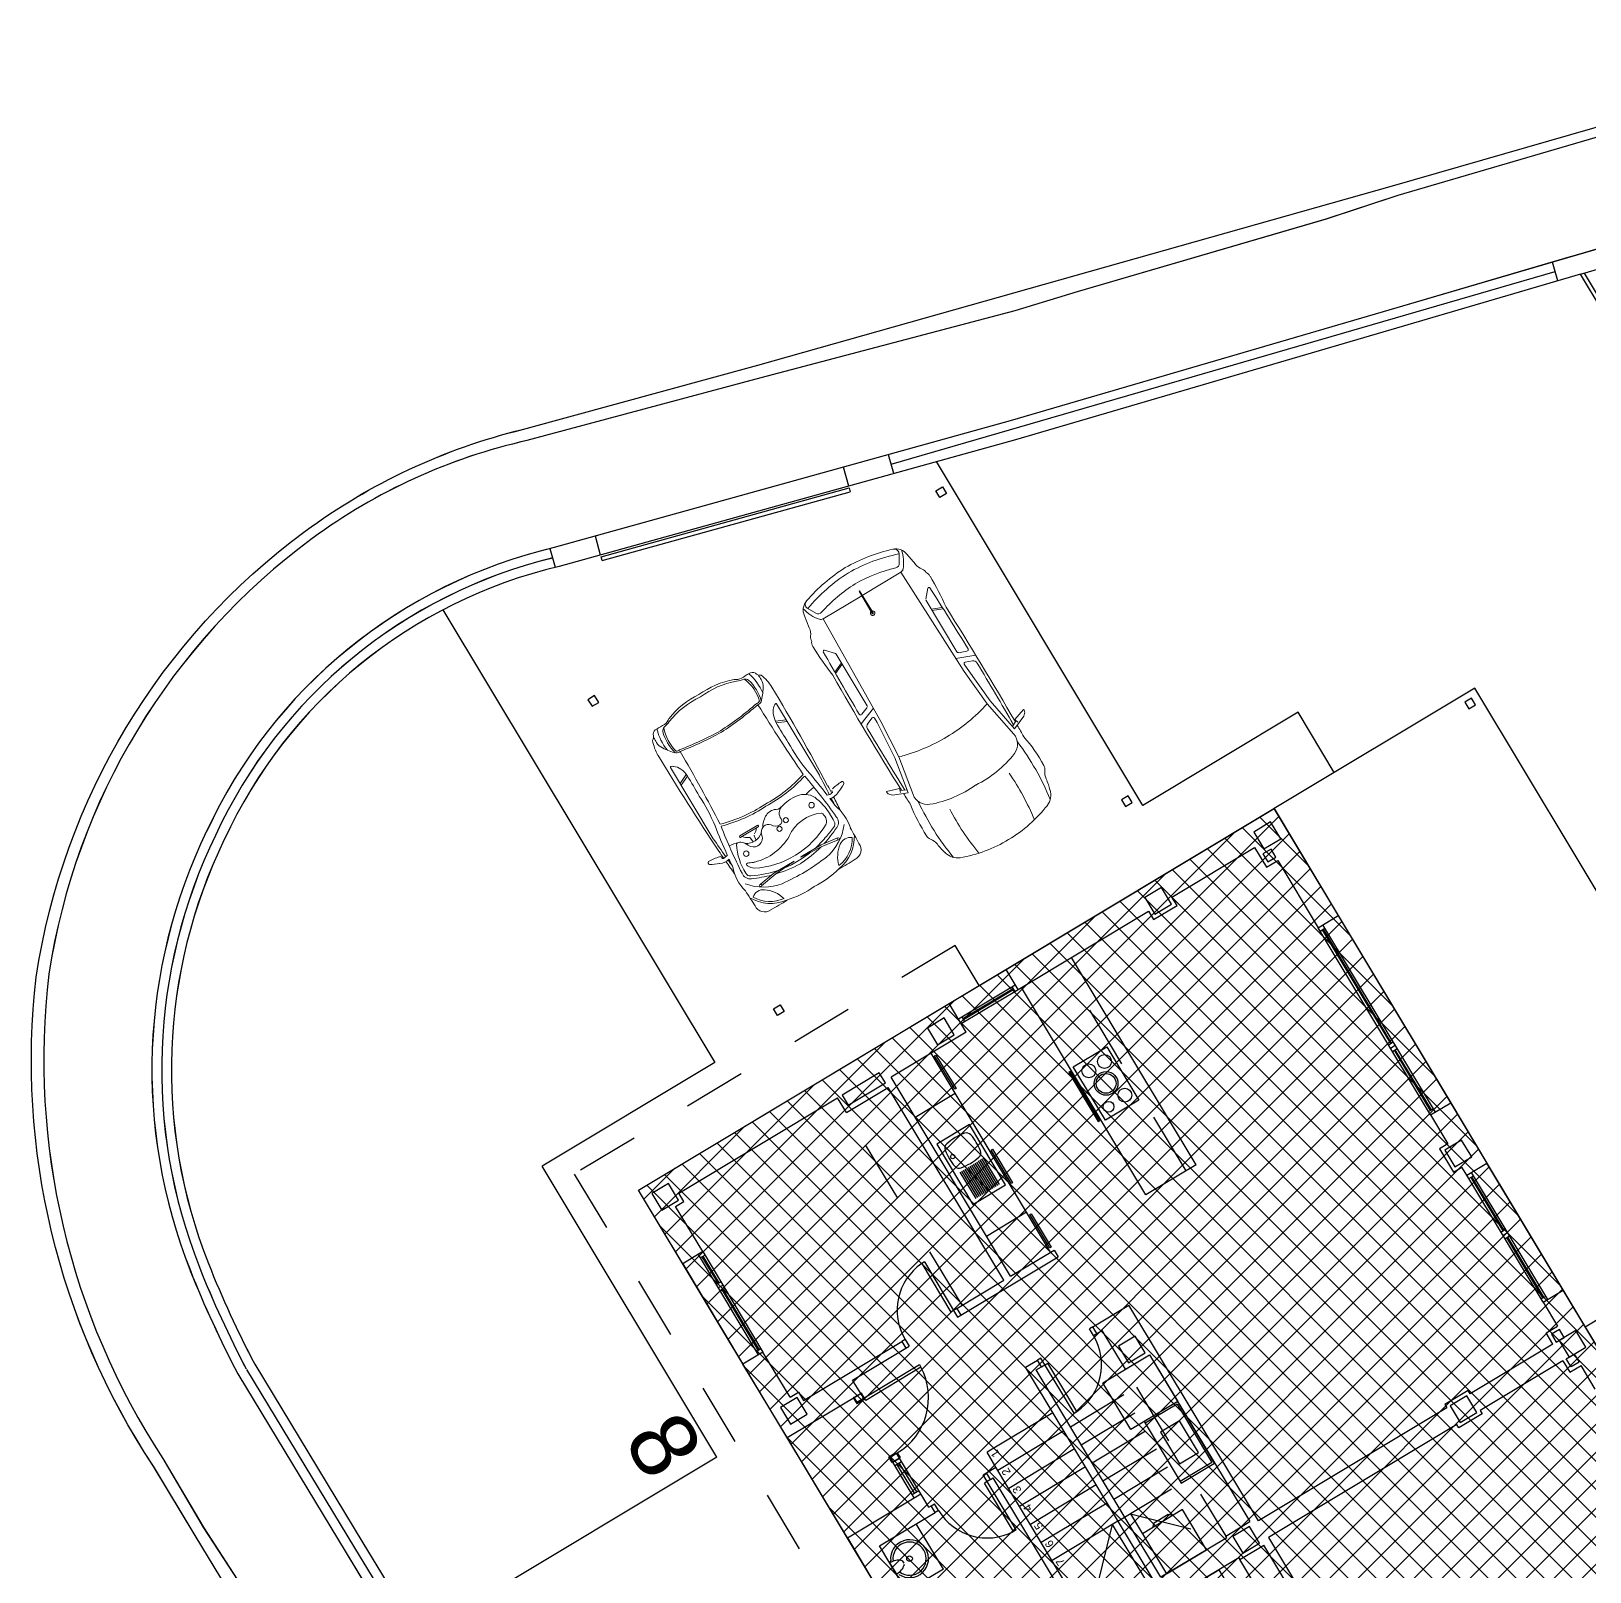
# Model space of a CAD drawing. Header units: millimetres. Extents: x 441061 to 442903, y 4515148 to 4515613.
# Drawn here: x 442592.586 to 442595.083, y 4515550.004 to 4515552.472 of the extents above; entities that cross this region are included whole.
import ezdxf
from ezdxf.enums import TextEntityAlignment as Align

# ---------------------------------------------------------------- set-up
doc = ezdxf.new("R2010")
doc.units = ezdxf.units.MM
doc.linetypes.add('CONTINUA', pattern=[0])
doc.linetypes.add('RAYITAS', pattern=[0.375, 0.25, -0.125])
for name, color, linetype in [('01_mono BAJA', 2, 'Continuous'), ('01_piscinas', 254, 'Continuous'), ('01_proyección', 4, 'RAYITAS'), ('01_ventanas', 2, 'Continuous')]:
    doc.layers.add(name, color=color, linetype=linetype)
doc.layers.add('01_muebles_B', color=254, linetype='Continuous', lineweight=5)
doc.styles.add('Estilo1', font='swissel.ttf')
doc.styles.add('NIEVES2', font='sanss___.ttf')

# ---------------------------------------------------------------- blocks, each defined once
blk = doc.blocks.new('A$C6A825EFA')
at = {"layer": '01_mono BAJA', "color": 254}
for p, q in [((10.5, 12.5, 0), (9.475, 12.5, 0)), ((10.2, 12.5, 0), (10.5, 12.5, 0)), ((10.5, 12.5, 0), (10.5, 11.4, 0)), ((10.5, 12.5, 0), (12, 12.5, 0)), ((12, 12.5, 0), (13.1, 12.5, 0)), ((12, 12.5, 0), (12, 11.4, 0)), ((13.1, 12.2, 0), (13.1, 12.5, 0)), ((14.6, 12.5, 0), (13.1, 12.5, 0)), ((14.6, 12.5, 0), (15.7, 12.5, 0)), ((14.6, 12.2, 0), (14.6, 12.5, 0)), ((15.7, 12.5, 0), (15.7, 7.855, 0)), ((9.475, 12.2, 0), (10.2, 12.2, 0)), ((9.525, 11.65, 0), (9.525, 12.2, 0)), ((9.957, 12.2, 0), (9.768, 12.2, 0)), ((9.959, 12.198, 0), (9.958, 12.183, 0)), ((10.2, 12.2, 0), (10.2, 11.366, 0)), ((12.425, 12.2, 0), (13.1, 12.2, 0)), ((12.425, 12.2), (12.425, 12.075)), ((14.6, 12.27, 0), (13.1, 12.27, 0)), ((14.6, 12.2, 0), (13.1, 12.2, 0)), ((13.15, 12.27, 0), (13.15, 12.2, 0)), ((14.05, 12.242, 0), (13.15, 12.242, 0)), ((14.05, 12.228, 0), (13.15, 12.228, 0)), ((14.05, 12.27, 0), (14.05, 12.2, 0)), ((14.1, 12.27, 0), (14.1, 12.2, 0)), ((14.15, 12.27, 0), (14.15, 12.2, 0)), ((14.55, 12.242, 0), (14.15, 12.242, 0)), ((14.55, 12.228, 0), (14.15, 12.228, 0)), ((14.55, 12.27, 0), (14.55, 12.2, 0)), ((14.6, 12.2, 0), (15.275, 12.2, 0)), ((15.275, 12.2), (15.275, 12.075)), ((15.325, 12.2, 0), (15.325, 12.125, 0)), ((9.847, 12.043, 0), (9.878, 12.043, 0)), ((12.3, 12.075, 0), (12.3, 10.606, 0)), ((12.425, 12.075), (12.3, 12.075)), ((15.275, 12.075), (15.4, 12.075)), ((15.325, 12.125, 0), (15.4, 12.125, 0)), ((15.4, 12.075, 0), (15.4, 9.705, 0)), ((9.525, 11.65, 0), (10.2, 11.65, 0)), ((10.3, 11.4, 0), (10.5, 11.4, 0)), ((10.3, 11.4, 0), (10.3, 11.366, 0)), ((10.5, 11.5, 0), (11.035, 11.5, 0)), ((10.5, 11.4, 0), (11.035, 11.4, 0)), ((10.55, 11.5, 0), (10.55, 11.4, 0)), ((10.55, 11.467, 0), (10.985, 11.467, 0)), ((10.55, 11.433, 0), (10.985, 11.433, 0)), ((10.985, 11.5, 0), (10.985, 11.4, 0)), ((11.035, 11.5, 0), (11.035, 11.4, 0)), ((11.105, 11.43, 0), (11.105, 11.4, 0)), ((11.12, 11.5, 0), (11.12, 11.44, 0)), ((11.915, 11.5, 0), (11.915, 11.44, 0)), ((11.93, 11.43, 0), (11.93, 11.4, 0)), ((11.99, 11.4, 0), (11.93, 11.4, 0)), ((12, 11.4, 0), (12.2, 11.4, 0)), ((12.2, 11.4, 0), (12.2, 10.606, 0)), ((10.2, 11.366, 0), (10.3, 11.366, 0)), ((10.2, 11.316, 0), (10.2, 11.366, 0)), ((10.2, 11.316, 0), (10.3, 11.316, 0)), ((10.3, 11.366, 0), (10.3, 11.316, 0)), ((9.476, 10.591, 0), (9.476, 10.632, 0)), ((9.476, 10.632, 0), (10.2, 10.632, 0)), ((9.476, 10.591, 0), (10.3, 10.591, 0)), ((10.2, 10.541, 0), (10.2, 10.632, 0)), ((10.3, 10.591, 0), (10.3, 10.541, 0)), ((12.3, 10.606, 0), (12.2, 10.606, 0)), ((12.2, 10.606, 0), (12.2, 10.556, 0)), ((12.3, 10.556, 0), (12.3, 10.606, 0)), ((8, 10.4, 0), (10.3, 10.4, 0)), ((8.9, 9.5, 0), (8, 10.4, 0)), ((8.025, 10.5, 0), (10.2, 10.5, 0)), ((8.9, 9.415, 0), (8.9, 10.4, 0)), ((9.17, 9.415, 0), (9.17, 10.4, 0)), ((9.44, 9.415, 0), (9.44, 10.4, 0)), ((9.71, 9.415, 0), (9.71, 10.4, 0)), ((9.98, 9.415, 0), (9.98, 10.4, 0)), ((10.2, 10.541, 0), (10.2, 10.5, 0)), ((10.2, 10.541, 0), (10.3, 10.541, 0)), ((10.25, 9.415, 0), (10.25, 10.4, 0)), ((10.3, 10.541, 0), (10.3, 10.4, 0)), ((10.3, 10.4, 0), (10.52, 10.4, 0)), ((10.52, 9.415, 0), (10.52, 10.4, 0)), ((12.3, 10.556, 0), (12.2, 10.556, 0)), ((13.024, 9.831, 0), (12.2, 9.831, 0)), ((12.2, 9.831, 0), (12.2, 9.781, 0)), ((12.3, 9.781, 0), (12.3, 9.872, 0)), ((13.024, 9.872, 0), (12.3, 9.872, 0)), ((13.024, 9.831, 0), (13.024, 9.872, 0)), ((12.2, 9.781, 0), (12.2, 8.33, 0)), ((12.3, 9.781, 0), (12.2, 9.781, 0)), ((12.3, 9.781, 0), (12.3, 9.08, 0)), ((15.18, 9.705, 0), (15.18, 9.08, 0)), ((15.18, 9.705, 0), (15.4, 9.705, 0)), ((8.9, 9.5, 0), (8, 9.5, 0)), ((8, 9.415, 0), (11.2, 9.415, 0)), ((11.2, 9.415, 0), (11.2, 9.235, 0)), ((11.2, 9.415, 0), (11.2, 9.235, 0)), ((7.7, 8.33, 0), (7.7, 9.315, 0)), ((8, 8.33, 0), (8, 9.315, 0)), ((8, 9.315, 0), (11.1, 9.315, 0)), ((11.1, 9.315, 0), (11.1, 9.235, 0)), ((11.1, 9.315, 0), (11.1, 9.235, 0)), ((11.1, 9.235, 0), (11.2, 9.235, 0)), ((11.1, 9.235, 0), (11.1, 9.144, 0)), ((11.2, 9.185, 0), (11.2, 9.235, 0)), ((10.376, 9.185, 0), (10.376, 9.144, 0)), ((10.376, 9.185, 0), (11.2, 9.185, 0)), ((10.376, 9.144, 0), (11.1, 9.144, 0)), ((12.3, 9.08, 0), (15.18, 9.08, 0)), ((12.3, 8.98, 0), (15.275, 8.98, 0)), ((12.3, 8.98, 0), (12.3, 8.33, 0)), ((12.9, 8.98, 0), (12.9, 8.38, 0)), ((13.338, 8.92, 0), (13.338, 8.43, 0)), ((14.238, 8.92, 0), (13.338, 8.92, 0)), ((13.779, 8.85, 0), (13.383, 8.85, 0)), ((13.779, 8.825, 0), (13.383, 8.825, 0)), ((13.779, 8.8, 0), (13.383, 8.8, 0)), ((14.238, 8.43, 0), (14.238, 8.92, 0)), ((14.675, 8.98, 0), (14.675, 8.38, 0)), ((15.275, 7.855, 0), (15.275, 8.98, 0)), ((13.779, 8.775, 0), (13.383, 8.775, 0)), ((13.779, 8.75, 0), (13.383, 8.75, 0)), ((13.779, 8.725, 0), (13.383, 8.725, 0)), ((13.779, 8.7, 0), (13.383, 8.7, 0)), ((13.779, 8.675, 0), (13.383, 8.675, 0)), ((13.779, 8.65, 0), (13.383, 8.65, 0)), ((13.779, 8.625, 0), (13.383, 8.625, 0)), ((13.779, 8.6, 0), (13.383, 8.6, 0)), ((8.925, 7.995, 0), (8.925, 8.47, 0)), ((9.795, 7.995, 0), (9.795, 8.47, 0)), ((11.1, 8.46, 0), (11.1, 8.41, 0)), ((11.1, 8.46, 0), (11.2, 8.46, 0)), ((11.1, 8.41, 0), (11.1, 8.33, 0)), ((11.1, 8.41, 0), (11.2, 8.41, 0)), ((11.2, 8.41, 0), (11.2, 8.46, 0)), ((11.2, 8.41, 0), (11.2, 7.87, 0)), ((13.338, 8.43, 0), (14.238, 8.43, 0)), ((13.779, 8.575, 0), (13.383, 8.575, 0)), ((13.779, 8.55, 0), (13.383, 8.55, 0)), ((13.779, 8.525, 0), (13.383, 8.525, 0)), ((13.779, 8.5, 0), (13.383, 8.5, 0)), ((7.7, 8.33, 0), (7.675, 8.33, 0)), ((7.7, 8.33, 0), (7.675, 8.33, 0)), ((7.675, 8.33, 0), (7.675, 7.97, 0)), ((8, 8.33, 0), (8.025, 8.33, 0)), ((8, 8.33, 0), (8.025, 8.33, 0)), ((8.025, 8.33, 0), (8.025, 7.97, 0)), ((10.52, 8.33, 0), (11.1, 8.33, 0)), ((10.52, 8.33, 0), (10.52, 7.97, 0)), ((12.3, 8.33, 0), (12.2, 8.33, 0)), ((12.3, 8.38, 0), (15.275, 8.38, 0)), ((9.795, 7.995, 0), (8.925, 7.995, 0)), ((7.725, 7.87, 0), (4.5, 7.87, 0)), ((5.18, 7.97, 0), (7.675, 7.97, 0)), ((7.725, 5.055, 0), (7.725, 7.87, 0)), ((7.975, 5.055, 0), (7.975, 7.87, 0)), ((7.975, 7.87, 0), (11.2, 7.87, 0)), ((10.52, 7.97, 0), (8.025, 7.97, 0)), ((15.275, 7.855, 0), (15.7, 7.855, 0)), ((15.4, 7.855, 0), (15.4, 7.005, 0)), ((15.47, 7.805, 0), (15.4, 7.805, 0)), ((15.428, 7.055, 0), (15.428, 7.805, 0)), ((15.442, 7.055, 0), (15.442, 7.805, 0)), ((15.47, 7.855, 0), (15.47, 7.005, 0)), ((15.7, 7.855, 0), (15.7, 7.005, 0)), ((15.47, 7.055, 0), (15.4, 7.055, 0)), ((15.4, 7.005, 0), (15.7, 7.005, 0)), ((15.4, 7.005, 0), (15.4, 5.055, 0)), ((15.7, 7.005, 0), (15.7, 3, 0)), ((12.3, 6.955, 0), (15.4, 6.955, 0)), ((12.3, 6.205, 0), (12.3, 6.955, 0)), ((12.3, 6.205, 0), (15.4, 6.205, 0)), ((7.675, 4.705, 0), (7.675, 5.055, 0)), ((7.675, 5.055, 0), (7.725, 5.055, 0)), ((8.025, 5.055, 0), (7.975, 5.055, 0)), ((8.025, 4.705, 0), (8.025, 5.055, 0)), ((7.725, 4.705, 0), (7.675, 4.705, 0)), ((7.725, 3.47, 0), (7.725, 4.705, 0)), ((7.975, 3.47, 0), (7.975, 4.705, 0)), ((7.975, 4.705, 0), (8.025, 4.705, 0)), ((15.4, 4.705, 0), (15.4, 3.47, 0)), ((7.725, 3.47, 0), (7.555, 3.47, 0)), ((7.555, 3.47, 0), (7.555, 3.3, 0)), ((7.975, 3.47, 0), (8.145, 3.47, 0)), ((8.145, 3.47, 0), (8.145, 3.3, 0)), ((15.4, 3.47, 0), (15.105, 3.47, 0)), ((15.105, 3.47, 0), (15.105, 3.3, 0)), ((7.2, 3.3, 0), (7.555, 3.3, 0)), ((8.5, 3.3, 0), (8.145, 3.3, 0)), ((8.5, 3.3, 0), (10.4, 3.3, 0)), ((8.5, 3.3, 0), (8.5, 3, 0)), ((8.5, 3.23, 0), (10.4, 3.23, 0)), ((8.55, 3.3, 0), (8.55, 3.23, 0)), ((8.55, 3.272, 0), (9.45, 3.272, 0)), ((8.55, 3.258, 0), (9.45, 3.258, 0)), ((9.45, 3.3, 0), (9.45, 3.23, 0)), ((9.5, 3.3, 0), (9.5, 3.23, 0)), ((9.55, 3.3, 0), (9.55, 3.23, 0)), ((10.35, 3.272, 0), (9.55, 3.272, 0)), ((10.35, 3.258, 0), (9.55, 3.258, 0)), ((10.35, 3.3, 0), (10.35, 3.23, 0)), ((10.4, 3.3, 0), (10.4, 3, 0)), ((10.4, 3.3, 0), (10.52, 3.3, 0)), ((11.3, 3.3, 0), (10.87, 3.3, 0)), ((11.3, 3.3, 0), (11.3, 3, 0)), ((11.3, 3.3, 0), (14.1, 3.3, 0)), ((11.3, 3.23, 0), (14.1, 3.23, 0)), ((11.35, 3.3, 0), (11.35, 3.23, 0)), ((11.35, 3.272, 0), (12.25, 3.272, 0)), ((11.35, 3.258, 0), (12.25, 3.258, 0)), ((12.25, 3.3, 0), (12.25, 3.23, 0)), ((12.3, 3.3, 0), (12.3, 3.23, 0)), ((12.35, 3.3, 0), (12.35, 3.23, 0)), ((14.05, 3.272, 0), (12.35, 3.272, 0)), ((14.05, 3.258, 0), (12.35, 3.258, 0)), ((14.05, 3.3, 0), (14.05, 3.23, 0)), ((15.105, 3.3, 0), (14.1, 3.3, 0)), ((14.1, 3.3, 0), (14.1, 3, 0)), ((7.2, 3, 0), (8.5, 3, 0)), ((7.95, 0, 0), (7.95, 3, 0)), ((8.5, 3, 0), (10.4, 3, 0)), ((11.3, 3, 0), (10.4, 3, 0)), ((14.1, 3, 0), (11.3, 3, 0)), ((15.7, 3, 0), (14.1, 3, 0)), ((15.7, 0, 0), (15.7, 3)), ((0, 0, 0), (15.7, 0, 0))]:
    blk.add_line(p, q, dxfattribs=at)
for points in [[(12.125, 12.125), (12.375, 12.125), (12.375, 12.375), (12.125, 12.375), (12.125, 12.125)], [(15.325, 12.125), (15.575, 12.125), (15.575, 12.375), (15.325, 12.375), (15.325, 12.125)], [(7.725, 8.005), (7.975, 8.005), (7.975, 8.255), (7.725, 8.255), (7.725, 8.005)], [(10.57, 8.005), (10.82, 8.005), (10.82, 8.255), (10.57, 8.255), (10.57, 8.005)], [(15.325, 8.005), (15.575, 8.005), (15.575, 8.255), (15.325, 8.255), (15.325, 8.005)], [(7.725, 4.755), (7.975, 4.755), (7.975, 5.005), (7.725, 5.005), (7.725, 4.755)], [(15.325, 4.755), (15.575, 4.755), (15.575, 5.005), (15.325, 5.005), (15.325, 4.755)], [(7.725, 3.125), (7.975, 3.125), (7.975, 3.375), (7.725, 3.375), (7.725, 3.125)], [(10.57, 3.125), (10.82, 3.125), (10.82, 3.375), (10.57, 3.375), (10.57, 3.125)], [(15.325, 3.125), (15.575, 3.125), (15.575, 3.375), (15.325, 3.375), (15.325, 3.125)]]:
    blk.add_lwpolyline(points, close=True, dxfattribs=at)
at = {"layer": '01_mono BAJA', "color": 254, "elevation": 0}
for points in [[(11.12, 11.51), (11.12, 11.5), (11.035, 11.5), (11.035, 11.51)], [(11.105, 11.4), (11.105, 11.39), (11.035, 11.39), (11.035, 11.4)], [(11.12, 11.44), (11.12, 11.43), (11.105, 11.43), (11.105, 11.44)], [(11.93, 11.39), (11.93, 10.565), (11.89, 10.565), (11.89, 11.39)], [(11.915, 11.51), (11.915, 11.5), (12, 11.5), (12, 11.51)], [(11.915, 11.44), (11.915, 11.43), (11.93, 11.43), (11.93, 11.44)], [(11.93, 11.4), (12, 11.4), (12, 11.5), (11.93, 11.5)], [(11.93, 11.4), (11.93, 11.39), (12, 11.39), (12, 11.4)], [(15.4, 9.635), (15.25, 9.635), (15.25, 9.08), (15.4, 9.08)], [(7.1, 9.23), (7.7, 9.23), (7.7, 8.63), (7.1, 8.63)], [(8.6, 9.23), (8, 9.23), (8, 8.63), (8.6, 8.63)], [(10.52, 8.67), (10.52, 7.97), (9.82, 7.97), (9.82, 8.67)], [(9.82, 8.47), (8.9, 8.47), (8.9, 7.97), (9.82, 7.97)], [(9.596, 8.363), (9.124, 8.363), (9.124, 8.077), (9.596, 8.077)], [(12.85, 8.36), (12.85, 8.34), (12.35, 8.34), (12.35, 8.36)], [(13.813, 8.36), (13.813, 8.34), (13.313, 8.34), (13.313, 8.36)], [(15.222, 8.36), (15.222, 8.34), (14.722, 8.34), (14.722, 8.36)], [(13.42, 6.975), (14.155, 6.975), (14.155, 6.995), (13.42, 6.995)], [(14.187, 6.408), (13.387, 6.408), (13.388, 6.908), (14.188, 6.908)], [(7.605, 3.42), (7.725, 3.42), (7.725, 3.3), (7.605, 3.3)], [(8.095, 3.42), (7.975, 3.42), (7.975, 3.3), (8.095, 3.3)], [(15.275, 3.42), (15.155, 3.42), (15.155, 3.3), (15.275, 3.3)], [(15.61, 0.2), (15.51, 0.2), (15.51, 0.1), (15.61, 0.1)]]:
    blk.add_lwpolyline(points, close=True, dxfattribs=at)
for points in [[(11.035, 11.4), (11.035, 11.5)], [(11.105, 11.5), (11.105, 11.4)], [(8.6, 8.78), (8.64, 8.82), (8.64, 9.04), (8.6, 9.08)], [(15.4, 5.055), (15.275, 5.055), (15.275, 4.705), (15.4, 4.705)]]:
    blk.add_lwpolyline(points, dxfattribs=at)
at = {"layer": '01_mono BAJA', "color": 254}
blk.add_lwpolyline([(10.87, 3.3), (10.87, 3.425), (10.52, 3.425), (10.52, 3.3)], dxfattribs=at)
for centre, radius in [((9.862, 11.953, 0), 0.036), ((13.996, 8.825, 0), 0.0275), ((13.515, 6.785, 0), 0.0693), ((13.788, 6.658, 0), 0.152), ((14.04, 6.765, 0), 0.089), ((13.535, 6.531, 0), 0.089), ((13.788, 6.658, 0), 0.127), ((14.04, 6.531, 0), 0.089)]:
    blk.add_circle(centre, radius, dxfattribs=at)
for centre, radius, start, end in [((10.058, 12.197, 0), 0.279, 179.383, 196.8165), ((9.667, 12.197, 0), 0.279, 343.1835, 0.617), ((9.957, 12.197, 0), 0.0027, 6.6841, 90), ((9.862, 11.953, 0), 0.243, 114.8749, 65.1251), ((9.862, 11.953, 0), 0.213, 111.9436, 67.9344), ((9.928, 12.158, 0), 0.143, 196.8165, 225.6956), ((9.863, 12.091, 0), 0.0498, 225.6956, 252.0468), ((9.863, 12.091, 0), 0.0498, 287.4096, 314.3044), ((9.797, 12.158, 0), 0.143, 314.3044, 343.1835), ((9.971, 12.184, 0), 0.0128, 183.786, 239.4709), ((11.932, 11.391, 0), 0.827, 180.0495, 267.1144), ((10.2, 10.591, 0), 0.725, 90, 176.7242), ((12.3, 9.831, 0), 0.725, 3.2758, 90), ((11.1, 9.185, 0), 0.725, 183.2758, 270), ((14.554, 8.675, 0), 0.75, 169.8852, 190.1148), ((13.889, 8.794, 0), 0.075, 99.0787, 169.8852), ((13.996, 8.127, 0), 0.75, 80.9213, 99.0787), ((14.102, 8.794, 0), 0.075, 10.1148, 80.9213), ((13.438, 8.675, 0), 0.75, 349.8852, 10.1148), ((13.889, 8.557, 0), 0.075, 190.1148, 260.9213), ((13.996, 9.223, 0), 0.75, 260.9213, 279.0787), ((14.102, 8.557, 0), 0.075, 279.0787, 349.8852)]:
    blk.add_arc(centre, radius, start, end, dxfattribs=at)
at = {"layer": '01_proyección', "color": 120, "ltscale": 0.25}
for p, q in [((12.3, 9.705, 0), (15.18, 9.705, 0)), ((8.9, 9.415, 0), (8.9, 8.33, 0)), ((6.8, 9.23, 0), (7.7, 8.33, 0)), ((8.9, 9.23, 0), (8, 9.23, 0)), ((8.9, 9.23, 0), (8, 8.33, 0)), ((9.17, 9.315, 0), (9.17, 8.33, 0)), ((9.44, 9.315, 0), (9.44, 8.33, 0)), ((9.71, 9.315, 0), (9.71, 8.33, 0)), ((9.98, 9.315, 0), (9.98, 8.33, 0)), ((10.25, 9.315, 0), (10.25, 8.33, 0)), ((5.45, 8.33, 0), (7.675, 8.33, 0)), ((10.25, 8.33, 0), (8.025, 8.33, 0)), ((12.3, 6.355, 0), (15.4, 6.355, 0))]:
    blk.add_line(p, q, dxfattribs=at)
at = {"layer": '01_proyección', "color": 120, "ltscale": 0.25, "elevation": 0}
blk.add_lwpolyline([(15.7, 7.405), (16.3, 7.405), (16.3, 13.1), (-0.6, 13.1), (-0.6, 7.405), (0, 7.405)], dxfattribs=at)
at = {"layer": '01_mono BAJA', "color": 254, "style": 'NIEVES2'}
for s, p in [('7', (8.831, 10.268, 0)), ('6', (9.101, 10.268, 0)), ('5', (9.371, 10.268, 0)), ('4', (9.641, 10.268, 0)), ('3', (9.911, 10.268, 0)), ('2', (10.181, 10.268, 0)), ('1', (10.451, 10.268, 0))]:
    blk.add_text(s, height=0.103, rotation=0, dxfattribs=at).set_placement(p, align=Align.CENTER)
blk = doc.blocks.new('A$C0D711DC8')
at = {"layer": '01_muebles_B', "color": 254}
for p, q in [((10.733, 9.894), (9.764, 9.894)), ((10.493, 9.894), (10.545, 9.776)), ((10.515, 9.894), (10.567, 9.778)), ((9.004, 9.693), (9.038, 9.48)), ((9.056, 9.495), (9.026, 9.699)), ((9.038, 9.48), (9.054, 9.218)), ((9.056, 9.218), (9.056, 9.495)), ((9.038, 8.865), (9.054, 9.127)), ((9.054, 9.218), (9.056, 9.218)), ((9.054, 9.127), (9.056, 9.127)), ((9.056, 9.127), (9.056, 8.851)), ((9.614, 8.734), (9.614, 8.97)), ((9.634, 8.734), (9.634, 8.97)), ((9.004, 8.652), (9.038, 8.865)), ((9.056, 8.851), (9.026, 8.647)), ((9.546, 8.827), (9.494, 8.834)), ((9.546, 8.878), (9.495, 8.871)), ((10.493, 8.452), (10.545, 8.569)), ((10.515, 8.452), (10.567, 8.567)), ((10.733, 8.452), (9.764, 8.452))]:
    blk.add_line(p, q, dxfattribs=at)
for centre, radius in [((9.014, 9.701), 0.0121), ((9.51, 9.635), 0.0319), ((9.514, 9.288), 0.0297), ((9.466, 9.173), 0.0297), ((9.417, 8.691), 0.0319), ((9.014, 8.645), 0.0121)]:
    blk.add_circle(centre, radius, dxfattribs=at)
for centre, radius, start, end in [((10.167, 9.714), 0.738, 149.7434, 158.9846), ((9.544, 10.069), 0.023, 23.336, 131.4157), ((8.51, 10.147), 1.058, 348.7131, 356.2571), ((8.829, 9.758), 0.121, 83.4929, 184.381), ((9.185, 9.462), 0.48, 118.4979, 171.6974), ((9.142, 9.497), 0.403, 119.7279, 173.0139), ((9.122, 5.315), 4.571, 90.9016, 93.5003), ((9.503, 9.367), 0.611, 128.6532, 169.9617), ((8.847, 9.764), 0.126, 322.6544, 41.1658), ((9.178, 9.352), 0.549, 69.8978, 103.4423), ((9.226, 9.718), 0.0964, 77.7254, 158.9302), ((8.819, 3.701), 6.126, 80.3818, 85.9978), ((9.94, 2.874), 7.047, 93.9115, 95.3212), ((8.751, 3.271), 6.625, 83.7996, 84.6711), ((10.975, -10.424), 20.353, 94.2603, 94.5093), ((9.619, 9.904), 0.16, 152.3452, 197.1649), ((9.518, 9.909), 0.0131, 69.95, 178.3297), ((9.777, 9.927), 0.273, 183.7214, 196.1025), ((9.94, 2.874), 7.047, 92.7044, 93.5361), ((10.975, -10.424), 20.353, 93.4112, 94.1277), ((8.751, 3.271), 6.625, 80.1778, 83.3742), ((9.525, 9.945), 0.0232, 265.4824, 347.7447), ((10.995, -17.873), 27.82, 90.1403, 92.8584), ((10.573, 9.974), 0.192, 294.6989, 323.0283), ((10.691, 9.894), 0.0501, 315.174, 347.3096), ((10.732, 9.885), 0.00831, 343.0311, 79.2932), ((11.29, 9.332), 0.611, 121.0895, 136.7388), ((11.01, 9.2), 0.627, 72.4585, 97.9913), ((10.906, 9.364), 0.584, 69.532, 87.9675), ((11.059, 9.742), 0.141, 86.8457, 126.696), ((11.101, 8.862), 1.022, 88.2888, 91.9327), ((11.185, 9.948), 0.0842, 206.7402, 257.6517), ((11.135, 9.81), 0.0644, 351.2386, 60.1485), ((10.942, 9.629), 2.236, 176.9311, 182.7066), ((8.653, 9.896), 0.361, 284.3027, 324.7225), ((10.509, 9.106), 1.518, 154.798, 163.8884), ((9.975, 9.34), 0.903, 155.1761, 164.735), ((10.144, 9.165), 1.038, 151.121, 207.6483), ((9.211, 9.707), 0.057, 88.7397, 167.4182), ((9.265, 9.038), 0.727, 86.5634, 94.2004), ((9.314, 9.595), 0.107, 57.3841, 137.6524), ((9.306, 9.064), 0.701, 67.8757, 89.7559), ((8.958, 9.487), 0.459, 324.9496, 25.463), ((9.473, 9.516), 0.219, 7.735, 63.719), ((9.165, 9.803), 0.511, 341.8582, 355.871), ((11.471, 9.253), 1.7, 163.325, 182.6992), ((11.496, 9.248), 1.7, 163.325, 182.5468), ((12.246, 53.159), 43.488, 266.8642, 267.4858), ((10.175, 11.66), 1.884, 261.0449, 273.0528), ((10.459, 15.409), 5.634, 268.1287, 270.8789), ((12.021, 70.959), 61.269, 268.42618, 268.89057), ((10.529, 10.11), 0.334, 272.7892, 291.8342), ((14.417, 9.048), 3.64, 169.6671, 178.0415), ((14.417, 9.048), 3.62, 169.6671, 178.0415), ((10.894, 9.715), 0.0607, 143.7564, 193.2967), ((10.991, 9.25), 0.526, 73.7001, 105.481), ((10.903, 9.711), 0.0495, 146.1855, 196.1005), ((10.991, 9.25), 0.505, 69.1925, 104.8598), ((11.113, 9.698), 0.062, 14.8998, 65.8723), ((11.473, 9.762), 0.303, 189.085, 205.7225), ((10.241, 9.772), 0.959, 355.5054, 1.6982), ((11.352, 9.713), 0.156, 186.0058, 219.1392), ((10.256, 9.278), 1.007, 354.015, 20.5105), ((9.808, 9.261), 1.13, 166.1566, 184.4621), ((17.649, 8.764), 8.777, 175.3636, 177.3327), ((10.509, 9.106), 1.518, 165.717, 177.48), ((10.25, 9.166), 1.218, 160.2257, 168.6391), ((9.185, 9.47), 0.511, 343.3936, 8.525), ((10.287, 9.262), 1.007, 354.9224, 20.5105), ((10.25, 9.166), 1.218, 171.2453, 188.5682), ((9.566, 9.362), 0.114, 263.9035, 340.5155), ((9.771, 9.295), 0.101, 164.9008, 216.3288), ((9.808, 9.085), 1.13, 175.5379, 193.8434), ((17.649, 9.581), 8.777, 182.6673, 184.6364), ((10.509, 9.239), 1.518, 182.52, 194.283), ((9.904, 8.914), 0.65, 151.4841, 196.6746), ((9.552, 9.202), 0.047, 86.7847, 183.1724), ((9.6, 9.197), 0.0954, 178.5946, 241.3055), ((9.498, 9.044), 0.0889, 349.0142, 50.9794), ((9.424, 9.265), 0.296, 301.9645, 328.2937), ((9.538, 9.188), 0.158, 330.3363, 17.3801), ((11.471, 9.093), 1.7, 177.3008, 196.675), ((11.496, 9.097), 1.7, 177.4532, 196.675), ((14.417, 9.297), 3.64, 181.9585, 190.3329), ((14.417, 9.297), 3.62, 181.9585, 190.3329), ((10.256, 9.068), 1.007, 339.4895, 5.985), ((10.287, 9.084), 1.007, 339.4895, 5.0776), ((10.25, 9.166), 1.218, 191.3609, 207.4845), ((9.528, 8.859), 0.101, 101.4545, 181.9236), ((9.686, 8.849), 0.193, 142.3155, 213.2169), ((9.492, 9.055), 0.098, 279.5997, 343.5492), ((9.665, 8.855), 0.106, 119.0162, 160.5033), ((9.624, 8.97), 0.0104, 0, 180), ((10.942, 8.716), 2.236, 177.2934, 183.0689), ((9.185, 8.884), 0.48, 188.3026, 241.5021), ((9.142, 8.849), 0.403, 186.9861, 240.2721), ((8.653, 8.449), 0.361, 35.2775, 75.6973), ((9.503, 8.978), 0.611, 190.0383, 231.3468), ((10.509, 9.239), 1.518, 196.1116, 205.202), ((9.507, 8.785), 0.232, 194.2372, 212.2618), ((9.525, 8.854), 0.0985, 178.6673, 249.1293), ((9.426, 8.595), 0.178, 39.093, 68.893), ((9.543, 8.902), 0.0241, 275.7304, 333.0283), ((9.543, 8.803), 0.0241, 26.9717, 84.2696), ((9.665, 8.849), 0.106, 199.4967, 240.9838), ((9.624, 8.734), 0.0104, 180, 0), ((11.352, 8.632), 0.156, 140.8608, 173.9942), ((8.829, 8.587), 0.121, 175.619, 276.5071), ((8.847, 8.581), 0.126, 318.8342, 37.3456), ((9.226, 8.628), 0.0964, 201.0698, 282.2746), ((9.215, 8.619), 0.0486, 198.7488, 279.3616), ((9.25, 9.243), 0.672, 267.6901, 298.2478), ((9.346, 8.77), 0.149, 215.4424, 244.8998), ((8.819, 14.644), 6.126, 274.0022, 279.6182), ((9.299, 8.649), 0.0212, 220.8304, 310.3789), ((9.285, 8.645), 0.0299, 337.3586, 32.1758), ((8.751, 15.074), 6.625, 276.6258, 279.8222), ((9.532, 8.677), 0.0451, 325.113, 43.0643), ((9.161, 8.546), 0.436, 2.9924, 17.9381), ((12.246, -34.814), 43.488, 92.5142, 93.1358), ((10.175, 6.685), 1.884, 86.9472, 98.9551), ((10.459, 2.936), 5.634, 89.1211, 91.8713), ((12.021, -52.613), 61.269, 91.10943, 91.57382), ((10.529, 8.236), 0.334, 68.1658, 87.2108), ((10.573, 8.372), 0.192, 36.9717, 65.3011), ((10.894, 8.63), 0.0607, 166.7033, 216.2436), ((11.29, 9.013), 0.611, 223.2612, 238.9105), ((10.991, 9.095), 0.526, 254.519, 286.2999), ((10.903, 8.634), 0.0495, 163.8995, 213.8145), ((10.991, 9.095), 0.505, 255.1402, 290.8075), ((11.01, 9.145), 0.627, 262.0087, 287.5415), ((11.113, 8.647), 0.062, 294.1277, 345.1002), ((11.135, 8.535), 0.0644, 299.8515, 8.7614), ((11.473, 8.583), 0.303, 154.2775, 170.915), ((10.241, 8.573), 0.959, 358.3018, 4.4946), ((9.122, 13.031), 4.571, 266.4997, 269.0984), ((9.178, 8.993), 0.549, 256.5577, 290.1022), ((9.94, 15.472), 7.047, 264.6788, 266.0885), ((8.751, 15.074), 6.625, 275.3289, 276.2004), ((10.975, 28.769), 20.353, 265.4907, 265.7397), ((9.619, 8.441), 0.16, 162.8351, 207.6548), ((10.167, 8.631), 0.738, 201.0154, 210.2566), ((9.777, 8.418), 0.273, 163.8975, 176.2786), ((9.518, 8.436), 0.0131, 181.6703, 290.05), ((9.94, 15.472), 7.047, 266.4639, 267.2956), ((10.975, 28.769), 20.353, 265.8723, 266.5888), ((9.525, 8.401), 0.0232, 12.2553, 94.5176), ((8.51, 8.199), 1.058, 3.7429, 11.2869), ((10.995, 36.219), 27.82, 267.1416, 269.8597), ((10.691, 8.451), 0.0501, 12.6904, 44.826), ((10.732, 8.46), 0.00831, 280.7068, 16.9689), ((10.906, 8.982), 0.584, 272.0325, 290.468), ((11.059, 8.603), 0.141, 233.304, 273.1543), ((11.101, 9.484), 1.022, 268.0673, 271.7112), ((11.185, 8.397), 0.0842, 102.3483, 153.2598), ((9.544, 8.277), 0.023, 228.5843, 336.664)]:
    blk.add_arc(centre, radius, start, end, dxfattribs=at)
blk = doc.blocks.new('A$C392252A0')
at = {"layer": '01_muebles_B', "color": 254}
for p, q in [((10.715, 8.129), (10.705, 8.127)), ((10.705, 8.127), (10.752, 7.979)), ((10.738, 8.124), (10.715, 8.129)), ((10.775, 8.091), (10.738, 8.124)), ((10.752, 7.979), (10.798, 7.995)), ((10.846, 7.92), (10.775, 8.091)), ((8.499, 7.763), (8.397, 7.82)), ((8.605, 7.917), (8.455, 7.893)), ((9.019, 7.811), (8.92, 7.9)), ((9.201, 7.926), (9.149, 7.807)), ((9.219, 7.928), (9.166, 7.807)), ((9.784, 7.911), (9.748, 7.818)), ((9.876, 7.976), (9.791, 7.758)), ((9.913, 7.908), (9.882, 7.828)), ((10.418, 7.844), (9.958, 7.808)), ((10.418, 7.844), (10.846, 7.92)), ((10.43, 7.798), (10.894, 7.881)), ((10.773, 7.987), (10.809, 7.914)), ((8.599, 7.726), (9.971, 7.763)), ((8.599, 7.725), (8.599, 7.201)), ((9.731, 7.807), (9.031, 7.807)), ((9.898, 7.807), (9.958, 7.808)), ((10.43, 7.798), (9.971, 7.763)), ((8.839, 7.203), (8.537, 7.2)), ((8.537, 7.2), (8.537, 7.193)), ((8.839, 7.19), (8.537, 7.193)), ((8.599, 6.669), (8.599, 7.193)), ((8.499, 6.631), (8.397, 6.573)), ((8.599, 6.668), (9.971, 6.631)), ((9.019, 6.582), (8.92, 6.494)), ((9.731, 6.587), (9.031, 6.587)), ((9.201, 6.468), (9.149, 6.587)), ((9.219, 6.466), (9.166, 6.587)), ((9.784, 6.482), (9.748, 6.576)), ((9.876, 6.418), (9.791, 6.636)), ((9.913, 6.486), (9.882, 6.565)), ((9.898, 6.587), (9.958, 6.585)), ((10.418, 6.55), (9.958, 6.585)), ((10.43, 6.596), (9.971, 6.631)), ((10.418, 6.55), (10.846, 6.473)), ((10.43, 6.596), (10.894, 6.512)), ((8.605, 6.476), (8.455, 6.5)), ((10.705, 6.267), (10.752, 6.414)), ((10.752, 6.414), (10.798, 6.398)), ((10.773, 6.407), (10.809, 6.48)), ((10.846, 6.473), (10.775, 6.303)), ((10.715, 6.265), (10.705, 6.267)), ((10.738, 6.27), (10.715, 6.265)), ((10.775, 6.303), (10.738, 6.27))]:
    blk.add_line(p, q, dxfattribs=at)
for centre, radius, start, end in [((8.808, 7.907), 0.086, 87.4739, 128.6871), ((8.809, 4.809), 3.183, 82.5975, 89.9397), ((11.3, 6.178), 1.816, 87.2886, 100.1742), ((11.389, 7.907), 0.086, 51.3129, 92.5261), ((10.242, 7.158), 1.952, 160.298, 178.865), ((8.474, 7.733), 0.162, 96.7804, 161.7197), ((8.375, 7.769), 0.0561, 66.6468, 164.8738), ((8.295, 7.436), 0.435, 49.0196, 78.8841), ((8.586, 8.093), 0.177, 275.9895, 308.6871), ((8.751, 7.888), 0.086, 87.4739, 128.6871), ((8.929, 7.908), 0.0124, 91.7937, 220.4777), ((10.022, -29.576), 37.513, 90.3882, 91.6701), ((9.031, 7.824), 0.0177, 228.3547, 270), ((10.099, -28.508), 36.485, 88.9288, 91.3819), ((9.731, 7.824), 0.0177, 270, 338.7209), ((9.768, 7.918), 0.0177, 338.7209, 90.3882), ((9.897, 7.823), 0.0159, 158.7209, 271.5074), ((9.963, 7.889), 0.0531, 90.2143, 158.7209), ((10.099, -28.508), 36.45, 88.8997, 90.2143), ((10.099, -28.508), 36.485, 88.6181, 88.8592), ((10.925, 7.707), 0.177, 21.0532, 100.1701), ((11.313, 4.914), 2.974, 81.2806, 96.1737), ((11.554, 8.112), 0.177, 231.3129, 264.0105), ((11.467, 7.285), 0.654, 72.0531, 84.0105), ((11.619, 7.711), 0.203, 22.7994, 75.9629), ((10.216, 7.155), 1.997, 161.6598, 178.7983), ((10.276, 7.152), 1.836, 162.6109, 178.6018), ((8.473, 7.717), 0.0531, 342.7058, 60.706), ((8.545, 7.725), 0.0531, 0, 49.0196), ((8.43, 7.197), 2.089, 0, 16.7318), ((9.874, 7.302), 1.304, 355.3559, 21.0532), ((10.262, 7.197), 1.654, 0, 21.006), ((11.437, 4.633), 2.974, 81.5863, 93.456), ((10.216, 7.239), 1.997, 181.2017, 198.3402), ((10.242, 7.236), 1.952, 181.135, 199.702), ((10.276, 7.242), 1.836, 181.3982, 197.3891), ((8.839, 7.197), 0.0267, 193.7603, 166.2397), ((8.839, 7.197), 0.00662, 270, 90), ((8.43, 7.197), 2.089, 343.2682, 0), ((9.874, 7.091), 1.304, 338.9468, 4.6441), ((10.262, 7.197), 1.654, 338.994, 0), ((11.437, 9.761), 2.974, 266.544, 278.4137), ((8.474, 6.661), 0.162, 198.2803, 263.2196), ((8.375, 6.625), 0.0561, 195.1262, 293.3532), ((8.295, 6.957), 0.435, 281.1159, 310.9804), ((8.473, 6.677), 0.0531, 299.294, 17.2942), ((8.545, 6.669), 0.0531, 310.9804, 0), ((9.031, 6.569), 0.0177, 90, 131.6453), ((9.731, 6.569), 0.0177, 21.2791, 90), ((9.897, 6.571), 0.0159, 88.4926, 201.2791), ((10.925, 6.686), 0.177, 259.8299, 338.9468), ((11.313, 9.479), 2.974, 263.8263, 278.7194), ((11.619, 6.682), 0.203, 284.0371, 337.2006), ((8.586, 6.3), 0.177, 51.3129, 84.0105), ((8.751, 6.506), 0.086, 231.3129, 272.5261), ((8.808, 6.487), 0.086, 231.3129, 272.5261), ((8.809, 9.584), 3.183, 270.0603, 277.4025), ((8.929, 6.486), 0.0124, 139.5223, 268.2063), ((10.022, 43.97), 37.513, 268.3299, 269.6118), ((10.099, 42.902), 36.485, 268.6181, 271.0712), ((9.768, 6.476), 0.0177, 269.6118, 21.2791), ((9.963, 6.505), 0.0531, 201.2791, 269.7857), ((10.099, 42.902), 36.45, 269.7857, 271.1003), ((10.099, 42.902), 36.485, 271.1408, 271.3819), ((11.3, 8.215), 1.816, 259.8258, 272.7114), ((11.389, 6.487), 0.086, 267.4739, 308.6871), ((11.554, 6.282), 0.177, 95.9895, 128.6871), ((11.467, 7.108), 0.654, 275.9895, 287.9469)]:
    blk.add_arc(centre, radius, start, end, dxfattribs=at)
blk = doc.blocks.new('A$C21391103')
at = {"layer": '01_piscinas'}
for p, q in [((75.61, 97.847), (78.437, 98.675)), ((75.743, 97.625), (78.567, 98.459)), ((75.61, 97.847), (73.389, 97.196)), ((75.455, 97.541), (75.385, 97.781)), ((66.909, 95.192), (75.42, 97.661)), ((75.743, 97.625), (73.459, 96.956)), ((81.763, 87.598), (75.743, 97.625)), ((73.389, 97.196), (68.433, 95.744)), ((73.459, 96.956), (68.502, 95.503)), ((68.433, 95.744), (62.592, 94.121)), ((68.502, 95.503), (62.654, 93.879)), ((66.943, 95.07), (66.876, 95.311)), ((66.365, 94.91), (66.298, 95.151)), ((70.136, 90.817), (67.491, 95.223)), ((63.192, 94.002), (66.371, 94.886)), ((66.371, 94.886), (66.385, 94.837)), ((63.205, 93.954), (66.385, 94.837)), ((62.607, 93.866), (62.54, 94.106)), ((63.185, 94.026), (63.118, 94.267)), ((63.205, 93.954), (63.192, 94.002)), ((61.165, 93.325), (64.649, 87.523)), ((72.124, 92.011), (70.136, 90.817)), ((72.587, 91.239), (72.124, 92.011)), ((64.649, 87.523), (62.436, 86.194)), ((64.675, 82.465), (62.436, 86.194)), ((58.536, 83.531), (59.924, 81.237)), ((58.647, 83.589), (60.031, 81.302)), ((58.754, 83.654), (60.138, 81.366)), ((64.675, 82.465, 0), (60.862, 80.176, 0)), ((60.138, 81.366), (62.011, 78.283)), ((59.924, 81.237), (61.797, 78.155)), ((60.031, 81.302), (60.651, 80.282))]:
    blk.add_line(p, q, dxfattribs=at)
for points in [[(75.946, 51.534), (71.318, 59.2), (70.815, 60.112), (66.148, 67.877), (65.144, 69.645), (61.995, 74.859), (60.621, 77.117), (57.988, 81.46), (57.453, 82.35, -0.176696), (55.952, 88.617, -0.199121), (59.398, 94.331, -0.099014), (62.185, 95.635), (65.2, 96.459), (73.334, 98.756), (80.219, 100.74)], [(79.255, 100.347), (73.404, 98.634), (72.482, 98.331), (69.294, 97.401), (68.494, 97.157), (65.24, 96.299), (62.241, 95.492, 0.104093), (59.49, 94.238, 0.198404), (56.114, 88.656, 0.176564), (57.576, 82.447), (58.098, 81.559), (58.665, 80.688), (60.245, 78.102), (60.776, 77.141), (62.157, 74.959), (62.654, 74.078), (64.676, 70.57), (65.275, 69.771), (66.259, 67.975), (66.762, 67.134), (70.947, 60.191), (71.452, 59.323), (76.078, 51.6)], [(79.63, 99.025), (73.389, 97.196), (68.433, 95.744), (62.592, 94.121, 0.23097), (58.136, 90.485, 0.210232), (57.927, 84.854, 0.027042), (58.536, 83.531), (59.924, 81.237), (61.797, 78.155), (63.357, 75.518), (68.095, 67.592), (72.33, 60.552), (77.116, 52.571)]]:
    blk.add_lwpolyline(points, format="xyb", dxfattribs=at)
blk.add_lwpolyline([(111.095, 38.844), (103.577, 51.365), (103.568, 51.38), (96.326, 63.442), (96.288, 63.505), (89.039, 75.58), (89.039, 75.579), (81.807, 87.625), (75.794, 97.64)], dxfattribs=at)
for points in [[(67.533, 94.763), (67.482, 94.849), (67.567, 94.901), (67.619, 94.815)], [(63.161, 92.138), (63.109, 92.224), (63.023, 92.172), (63.075, 92.087)], [(69.86, 90.888), (69.911, 90.802), (69.997, 90.854), (69.946, 90.94)], [(65.487, 88.263), (65.539, 88.177), (65.453, 88.126), (65.402, 88.211)]]:
    blk.add_lwpolyline(points, close=True, dxfattribs=at)
for centre, radius, start, end in [((64.09, 87.737), 6.557, 103.2026, 155.2248), ((64.09, 87.737), 6.432, 103.6381, 155.2465), ((64.09, 87.737), 6.307, 103.157, 155.2465), ((64.432, 87.432), 6.997, 154.1293, 201.6194), ((64.432, 87.432), 6.872, 154.109, 201.6194), ((64.432, 87.432), 6.747, 154.109, 201.6194), ((70.454, 89.818), 13.35, 201.6194, 207.7838), ((70.454, 89.818), 13.225, 201.6194, 207.7838), ((70.454, 89.818), 13.475, 201.6194, 207.8154)]:
    blk.add_arc(centre, radius, start, end, dxfattribs=at)
at = {"layer": '01_piscinas', "xscale": -1.1, "yscale": 1.1, "zscale": 1.1}
for name, p, rotation in [('A$C392252A0', (68.454, 105.691), 120.9802412027758), ('A$C0D711DC8', (62.187, 76.396), 300.9802412027759)]:
    blk.add_blockref(name, p, dxfattribs=dict(at, rotation=rotation))
at = {"layer": '01_piscinas', "rotation": 120.9802402704198}
blk.add_blockref('A$C6A825EFA', (82.469, 78.86, 0), dxfattribs=at)
at = {"layer": '01_piscinas', "style": 'Estilo1', "text_generation_flag": 6}
blk.add_text('8', height=0.849, rotation=121.2638, dxfattribs=at).set_placement((63.636, 82.399), align=Align.CENTER)

msp = doc.modelspace()

# ---------------------------------------------------------------- hatches: boundary and pattern name
at = {"layer": '01_ventanas'}
h = msp.add_hatch(dxfattribs=at)
h.set_pattern_fill('ANSI37', color=256, scale=0.01)
h.set_pattern_definition([(45, (174.572723, 27.33274), (-0.02245064030267, 0.02245064030267), []), (135, (174.572723, 27.33274), (-0.02245064030267, -0.02245064030267), [])])
h.paths.add_polyline_path([(442593.5586, 4515550.6154), (442594.5767, 4515551.2267), (442595.5869, 4515549.5441), (442594.5688, 4515548.9329)])

# ---------------------------------------------------------------- linework, layer by layer
at = {"layer": '01_piscinas'}
msp.add_line((442592.9168, 4515550.321), (442593.0903, 4515550.0342), dxfattribs=at)
for points in [[(442595.093, 4515546.3214), (442594.5145, 4515547.2796), (442594.4517, 4515547.3936), (442593.8683, 4515548.3642), (442593.7428, 4515548.5852), (442593.3492, 4515549.237), (442593.1774, 4515549.5192), (442592.8483, 4515550.0621), (442592.7814, 4515550.1734, -0.176696), (442592.5938, 4515550.9567, -0.199121), (442593.0245, 4515551.671, -0.099014), (442593.3729, 4515551.834), (442593.7498, 4515551.937), (442594.7665, 4515552.2241), (442595.6272, 4515552.4721)], [(442595.5067, 4515552.423), (442594.7753, 4515552.2089), (442594.66, 4515552.171), (442594.2615, 4515552.0547), (442594.1615, 4515552.0242), (442593.7548, 4515551.917), (442593.3799, 4515551.8161, 0.104093), (442593.036, 4515551.6594, 0.198404), (442592.614, 4515550.9616, 0.176564), (442592.7968, 4515550.1855), (442592.862, 4515550.0745), (442592.9329, 4515549.9656), (442593.1304, 4515549.6424), (442593.1968, 4515549.5222), (442593.3694, 4515549.2495), (442593.4315, 4515549.1394), (442593.6843, 4515548.7009), (442593.7592, 4515548.601), (442593.8822, 4515548.3765), (442593.945, 4515548.2714), (442594.4682, 4515547.4035), (442594.5313, 4515547.295), (442595.1095, 4515546.3296)], [(442595.5535, 4515552.2577), (442594.7734, 4515552.0291), (442594.1539, 4515551.8476), (442593.4238, 4515551.6447, 0.23097), (442592.8668, 4515551.1902, 0.210232), (442592.8407, 4515550.4864, 0.027042), (442592.9168, 4515550.321), (442593.0903, 4515550.0342), (442593.3244, 4515549.649), (442593.5194, 4515549.3194), (442594.1117, 4515548.3286), (442594.641, 4515547.4486), (442595.2393, 4515546.451)]]:
    msp.add_lwpolyline(points, format="xyb", dxfattribs=at)
for centre, radius, start, end in [((442593.611, 4515550.8468), 0.8196, 103.2026, 155.2248), ((442593.611, 4515550.8468), 0.804, 103.6381, 155.2465), ((442593.611, 4515550.8468), 0.7884, 103.157, 155.2465), ((442593.6537, 4515550.8086), 0.8746, 154.1293, 201.6194), ((442593.6537, 4515550.8086), 0.859, 154.109, 201.6194), ((442593.6537, 4515550.8086), 0.8434, 154.109, 201.6194), ((442594.4065, 4515551.1069), 1.6843, 201.6194, 207.8154), ((442594.4065, 4515551.1069), 1.6687, 201.6194, 207.7838), ((442594.4065, 4515551.1069), 1.6531, 201.6194, 207.7838)]:
    msp.add_arc(centre, radius, start, end, dxfattribs=at)
at = {"layer": '01_ventanas'}
msp.add_lwpolyline([(442593.5586, 4515550.6154), (442594.5767, 4515551.2267), (442595.5869, 4515549.5441), (442594.5688, 4515548.9329)], close=True, dxfattribs=at)

# ---------------------------------------------------------------- block references
at = {"layer": '01_piscinas', "color": 6, "linetype": 'CONTINUA', "xscale": 0.125, "yscale": 0.125, "zscale": 0.125}
msp.add_blockref('A$C21391103', (442585.5998, 4515539.8796), dxfattribs=at)

doc.saveas('drawing.dxf')
